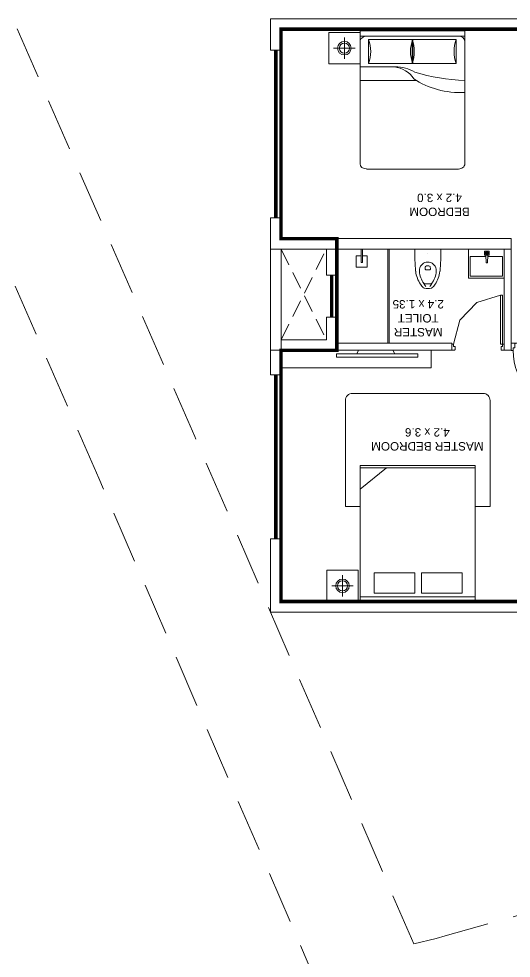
# Model space of a CAD drawing. Header units: inches. Extents: x 27644242 to 29005101, y -955243 to 216979.
# Drawn here: x 28705082 to 28712142, y -202428 to -188968 of the extents above; entities that cross this region are included whole.
import ezdxf

# ---------------------------------------------------------------- set-up
doc = ezdxf.new("R2010")
doc.units = ezdxf.units.IN
doc.header["$MEASUREMENT"] = 0
doc.set_wipeout_variables(frame=1)
for name, pattern in [('01-Xref Col Podium Lvl-1$0$HIDDEN', [0.375, 0.25, -0.125]), ('DASHED2', [0.375, 0.25, -0.125]), ('HIDDEN', [0.375, 0.25, -0.125])]:
    doc.linetypes.add(name, pattern=pattern)
doc.layers.get('Defpoints').update_dxf_attribs({"color": 8})
for name, color, linetype, lineweight in [('AHC-A-DUCT', 14, 'HIDDEN', 5), ('DOOR', 4, 'Continuous', 0), ('DOORS', 1, 'Continuous', 9), ('FURN', 250, 'Continuous', 0), ('RVA Site Boundary', 17, 'Continuous', 15), ('WALL', 7, 'Continuous', 20), ('WINDOW', 162, 'Continuous', 13)]:
    doc.layers.add(name, color=color, linetype=linetype, lineweight=lineweight)
doc.layers.add('text', color=7, linetype='Continuous')
doc.styles.add('AMITS', font='arial.ttf')

# ---------------------------------------------------------------- blocks, each defined once
blk = doc.blocks.new('A$C6E20521E-flat-1-flatten-1')
at = {"layer": 'DOORS', "color": 251}
for p, q in [((-63, 103), (-63, 949)), ((-63, 949), (-27, 949)), ((-27, 103), (-27, 949)), ((-900, 0), (-900, 103)), ((-873, 103), (-900, 103)), ((0, 0), (-900, 0)), ((-873, 67), (-873, 103)), ((-846, 67), (-873, 67)), ((-846, 13), (-846, 67)), ((-27, 103), (-63, 103)), ((-54, 13), (-54, 67)), ((-54, 67), (-27, 67)), ((-27, 103), (0, 103)), ((-27, 67), (-27, 103)), ((0, 0), (0, 103)), ((-859, 0), (-900, 0)), ((-40, 0), (0, 0))]:
    blk.add_line(p, q, dxfattribs=at)
at = {"layer": 'DOORS', "color": 251, "extrusion": (0, 0, -1)}
for centre, major_axis, start_param, end_param in [((-27, 103), (-729, -429), 0.531535, 2.059765), ((-859, 13), (-11.7, -6.7), 3.665191, 5.235988), ((-40, 13), (-11.7, -6.7), 5.235988, 6.806784)]:
    blk.add_ellipse(centre, major_axis=major_axis, ratio=1, start_param=start_param, end_param=end_param, dxfattribs=at)
blk = doc.blocks.new('A$C65A37FE3-flatten-3')
at = {"layer": 'DOOR', "color": 252, "true_color": 0x939598}
for p, q in [((0, -34), (0, 0)), ((0, 0), (86, 0)), ((11, -45), (56, -45)), ((56, -45), (56, -23)), ((56, -23), (86, -23)), ((86, -23), (86, 0)), ((86, -23), (86, -53)), ((86, -23), (791, -23)), ((86, -53), (791, -53)), ((791, -53), (791, -23)), ((0, -716), (0, -750)), ((0, -750), (86, -750)), ((11, -705), (56, -705)), ((56, -705), (56, -728)), ((56, -728), (86, -728)), ((86, -728), (86, -750))]:
    blk.add_line(p, q, dxfattribs=at)
for points in [[(0, -34), (3, -42), (11, -45)], [(86, -728), (430, -638), (687, -392), (791, -53)], [(11, -705), (6, -707), (2, -711), (0, -716)]]:
    blk.add_lwpolyline(points, dxfattribs=at)
blk = doc.blocks.new('A$C3C731254-flat-1')
at = {"layer": 'FURN'}
for p, q in [((-77430, -2820), (-77431, -2802)), ((-77430, -2802), (-77318, -2797)), ((-77430, -2820), (-77318, -2825))]:
    blk.add_line(p, q, dxfattribs=at)
for points in [[(-77233, -3061), (-77648, -3061), (-77648, -2547), (-77233, -2547)], [(-77263, -2843), (-77263, -2778), (-77318, -2778), (-77318, -2843)], [(-77275, -2831), (-77275, -2791), (-77306, -2791), (-77306, -2831)], [(-77287, -2819), (-77287, -2803), (-77293, -2803), (-77293, -2819)]]:
    blk.add_lwpolyline(points, close=True, dxfattribs=at)
blk.add_lwpolyline([(-77339, -2824), (-77339, -3036), (-77623, -3036), (-77623, -2572), (-77339, -2572), (-77339, -2798)], dxfattribs=at)
blk = doc.blocks.new('A$C3D5F2F58')
at = {"color": 0, "linetype": 'ByBlock'}
blk.add_wipeout([(188, 0), (-188, 0), (-185, -125), (-183, -194), (-179, -263), (-176, -302), (-170, -349), (-151, -415), (-144, -433), (-131, -459), (-112, -495), (-106, -504), (-86, -530), (-72, -545), (-64, -553), (-56, -558), (-41, -562), (-23, -564), (3, -565), (30, -563), (47, -561), (56, -558), (74, -543), (101, -511), (135, -451), (158, -392), (171, -340), (179, -260), (185, -136), (187, -46)], dxfattribs=at)
for p, q in [((-188, 0), (188, 0)), ((0, -63), (0, -63)), ((-38, -282), (-36, -255)), ((36, -255), (38, -282)), ((-24, -298), (24, -298)), ((-43, -497), (43, -497))]:
    blk.add_line(p, q, dxfattribs=at)
at = {"color": 0, "linetype": 'ByBlock', "extrusion": (0, 0, -1)}
for centre, major_axis, ratio, start_param, end_param in [((3903, 5), (4088, 164), 0.940247, 3.100232, 3.182953), ((-3903, 5), (-4088, 164), 0.940247, 3.100232, 3.182953), ((0, -305), (84.4, 84.4), 1, 4.07333, 6.922251), ((-27, -256), (6.03, 6.03), 1, 4.01894, 4.852375), ((0, -292), (-38.2, 38.2), 1, 0.139988, 1.430816), ((27, -256), (6.03, 6.03), 1, -0.139979, 0.693472), ((276, -258), (321, 321), 1, 3.353441, 3.79389), ((87, -319), (147, 147), 1, 3.705861, 4.079165), ((326, -246), (-323, 323), 1, 4.816657, 5.23508), ((-24, -284), (10, 10), 1, 2.356198, 4.018929), ((24, -284), (-10, 10), 1, 2.264265, 3.926995), ((-326, -246), (-323, 323), 1, 2.618909, 3.037332), ((-276, -258), (-321, 321), 1, 2.489302, 2.929752), ((-87, -319), (-147, 147), 1, 2.204028, 2.577331), ((119, -350), (193, 193), 1, 3.092098, 3.328462), ((-43, -474), (16.1, 16.1), 1, 2.356198, 3.387836), ((43, -474), (16.1, 16.1), 1, 1.324559, 2.356198), ((-119, -350), (193, 193), 1, 1.383935, 1.620298), ((-41, -527), (24.1, 24.1), 1, 2.528301, 3.092099), ((0, -292), (-193, 193), 1, 3.75489, 4.099099), ((41, -527), (24.1, 24.1), 1, 1.620298, 2.184095)]:
    blk.add_ellipse(centre, major_axis=major_axis, ratio=ratio, start_param=start_param, end_param=end_param, dxfattribs=at)
blk = doc.blocks.new('A$C3E645E75')
at = {"extrusion": (0, 0, -1), "zscale": -0.9999999999999998, "rotation": 179.9999999999989}
blk.add_blockref('A$C3D5F2F58', (0, 0), dxfattribs=at)
blk = doc.blocks.new('A$C3A956F37-flat-1')
at = {"layer": 'FURN'}
blk.add_line((-168, 90), (0, 90), dxfattribs=at)
for points in [[(-97, 67), (-97, 0), (-259, 0), (-259, 161), (-97, 161), (-97, 90)], [(0, 67), (-191, 67), (-191, 90), (-168, 90)]]:
    blk.add_lwpolyline(points, dxfattribs=at)
blk = doc.blocks.new('A$C700F438C')
at = {"layer": 'FURN', "color": 8, "extrusion": (-6.65399e-08, 5.27913e-08, 1)}
for p, q in [((0.073, 1.5, 0), (1.83, 1.5, 0)), ((1.98, 1.5, 0), (1.53, 1.5, 0)), ((1.98, 1.5, 0), (1.53, 1.5, 0)), ((1.98, 1.5, 0), (1.53, 1.5, 0)), ((1.904, 1.5, 0), (1.904, 0, 0)), ((0, 0.091, 0), (0, 1.409, 0)), ((1.855, 1.378, 0), (1.512, 1.378, 0)), ((1.512, 1.378, 0), (1.512, 0.747, 0)), ((1.855, 0.747, 0), (1.855, 1.378, 0)), ((1.267, 0.799, 0), (1.267, 0, 0)), ((1.512, 0.122, 0), (1.512, 0.754, 0)), ((1.512, 0.754, 0), (1.855, 0.754, 0)), ((1.512, 0.747, 0), (1.855, 0.747, 0)), ((1.855, 0.754, 0), (1.855, 0.122, 0)), ((1.463, 0.503, 0), (1.463, 0, 0)), ((1.83, 0, 0), (0.074, 0, 0)), ((1.855, 0.122, 0), (1.512, 0.122, 0)), ((1.904, 0, 0), (1.98, 0, 0))]:
    blk.add_line(p, q, dxfattribs=at)
at = {"layer": 'FURN', "linetype": 'Continuous', "lineweight": 0, "extrusion": (-6.65399e-08, 5.27913e-08, 1)}
blk.add_line((1.83, 0, 0), (1.917, 0, 0), dxfattribs=at)
at = {"layer": 'FURN', "color": 8, "extrusion": (6.65399e-08, -5.27913e-08, -1)}
for centre, major_axis, ratio, start_param, end_param in [((0.073, 1.409, 0), (0, -0.0914, 0), 0.803207, 1.570796, 3.141593), ((1.959, 1.454, 0), (0, -1.077, 0), 0.803207, 0.880587, 1.613256), ((3.067, 1.603, 0), (0, -2.243, 0), 0.803207, 1.197175, 1.525138), ((1.83, 1.409, 0), (0, -0.0914, 0), 0.803207, 3.141593, 4.712389), ((1.683, 2.11, 0), (0, -0.762, 0), 0.803207, -0.283794, 0.283794), ((0.669, 0.085, 0), (-0.705, -0.615, 0), 0.604617, 2.952061, 3.536756), ((-0.032, 0.19, 0), (-1.467, -0.494, 0), 0.581007, 3.019706, 3.343381), ((1.684, 0.015, 0), (0, -0.762, 0), 0.803207, 2.857799, 3.425387), ((0.074, 0.091, 0), (0, -0.0914, 0), 0.803207, 0, 1.570796), ((1.83, 0.092, 0), (0, -0.0914, 0), 0.803207, -1.570796, 0)]:
    blk.add_ellipse(centre, major_axis=major_axis, ratio=ratio, start_param=start_param, end_param=end_param, dxfattribs=at)
at = {"layer": 'FURN', "color": 8, "extrusion": (-6.65399e-08, 5.27913e-08, 1)}
for centre, start_param, end_param in [((1.683, 1.485, 0), -0.283794, 0.283794), ((1.684, -0.61, 0), 2.857799, 3.425387)]:
    blk.add_ellipse(centre, major_axis=(0, -0.762, 0), ratio=0.803207, start_param=start_param, end_param=end_param, dxfattribs=at)
blk = doc.blocks.new('BEDROOM')
at = {"layer": 'FURN', "linetype": 'Continuous', "extrusion": (-5.00305e-08, -8.66553e-08, 1)}
for p, q in [((1066, 501, 0), (1066, 193, 0)), ((912, 347, 0), (1220, 347, 0))]:
    blk.add_line(p, q, dxfattribs=at)
at = {"layer": 'FURN', "ltscale": 500}
blk.add_line((1315, 122, 0), (1315, -1378, 0), dxfattribs=at)
at = {"layer": 'FURN', "ltscale": 0.05, "extrusion": (-5.00305e-08, -8.66553e-08, 1), "elevation": 0}
blk.add_lwpolyline([(1291, 122), (841, 122), (841, 572), (1291, 572)], close=True, dxfattribs=at)
at = {"layer": 'FURN', "linetype": 'Continuous', "extrusion": (-5.00305e-08, -8.66553e-08, 1)}
for radius in [97, 72.8]:
    blk.add_circle((1066, 347, 0), radius, dxfattribs=at)
at = {"layer": 'FURN', "extrusion": (-3.01072e-07, 1.30707e-07, 1), "xscale": -1000.000000000015, "yscale": 1000.000000000015, "zscale": 1000.000000000007, "rotation": 180.0236273616612}
blk.add_blockref('A$C700F438C', (-665, 121, 0), dxfattribs=at)
blk = doc.blocks.new('TVVVV')
at = {"layer": 'FURN', "ltscale": 1000, "elevation": 0}
blk.add_lwpolyline([(-130, 740), (-82, 740), (-82, -429), (-130, -429)], close=True, dxfattribs=at)
for points in [[(-130, 447), (-179, 422)], [(-130, -96), (-179, -71)]]:
    blk.add_lwpolyline(points, dxfattribs=at)
blk = doc.blocks.new('edddew234')
at = {"layer": 'FURN', "linetype": 'Continuous', "extrusion": (5.00305e-08, 8.66553e-08, 1)}
for p, q in [((1391, 2058, 0), (1391, 1750, 0)), ((1545, 1904, 0), (1237, 1904, 0))]:
    blk.add_line(p, q, dxfattribs=at)
at = {"layer": 'FURN', "ltscale": 0.05, "extrusion": (5.00305e-08, 8.66553e-08, 1)}
for p, q in [((1616, 1650, 0), (-334, 1650, 0)), ((-334, 1650, 0), (-334, 0, 0)), ((6, 1650, 0), (-299, 1271, 0)), ((-299, 1650, 0), (-299, 0, 0)), ((1547, 1650, 0), (1547, 0, 0)), ((1616, 1650, 0), (1616, 0, 0)), ((1616, 0, 0), (-334, 0, 0))]:
    blk.add_line(p, q, dxfattribs=at)
blk.add_lwpolyline([(1166, 1679), (1616, 1679), (1616, 2129), (1166, 2129)], close=True, dxfattribs=at)
at = {"layer": 'FURN', "linetype": 'Continuous', "extrusion": (5.00305e-08, 8.66553e-08, 1)}
for points in [[(1494, 1449), (1203, 1449), (1203, 869), (1494, 869)], [(1494, 190), (1203, 190), (1203, 769), (1494, 769)]]:
    blk.add_lwpolyline(points, close=True, dxfattribs=at)
for radius in [97, 72.8]:
    blk.add_circle((1391, 1904), radius, dxfattribs=at)
blk = doc.blocks.new('HDHDHDHDHDHDH')
at = {"layer": 'AHC-A-DUCT', "linetype": 'DASHED2', "ltscale": 1000}
for p, q in [((27617880, -54664), (27617230, -53364)), ((27617880, -53364), (27617230, -54664))]:
    blk.add_line(p, q, dxfattribs=at)
at = {"layer": 'Defpoints', "ltscale": 500}
blk.add_lwpolyline([(27606280, -57814, 50, 50, 0), (27610280, -57814, 50, 50, 0), (27610280, -55564, 50, 50, 0), (27610430, -55564, 50, 50, 0), (27610430, -55664, 50, 50, 0), (27612230, -55664, 50, 50, 0), (27612230, -56414, 50, 50, 0), (27613680, -56414, 50, 50, 0), (27613680, -57814, 50, 50, 0), (27617880, -57814, 50, 50, 0), (27617880, -54814, 50, 50, 0), (27617080, -54814, 50, 50, 0), (27617080, -53214, 50, 50, 0), (27617880, -53214, 50, 50, 0), (27617880, -49614, 50, 50, 0), (27613580, -49614, 50, 50, 0), (27613580, -49614, 50, 50, 0), (27609880, -49614, 50, 50, 0), (27609880, -49614, 50, 50, 0), (27606280, -49614, 50, 50, 0), (27606280, -57814, 50, 50, 0)], format="xyseb", dxfattribs=at)
at = {"layer": 'FURN', "ltscale": 500}
for p, q in [((27616330, -53314), (27616330, -54664)), ((27616350, -53314), (27616350, -54664))]:
    blk.add_line(p, q, dxfattribs=at)
at = {"layer": 'FURN', "ltscale": 1000, "elevation": 0}
blk.add_lwpolyline([(27616745, -50974), (27616957, -50974), (27616957, -52496, -0.414214), (27616857, -52596), (27614983, -52596, -0.414214), (27614883, -52496), (27614883, -50974), (27615095, -50974)], format="xyb", dxfattribs=at)
at = {"layer": 'FURN', "ltscale": 500}
blk.add_lwpolyline([(27617880, -53214), (27617880, -52964), (27615730, -52964), (27615730, -53214)], close=True, dxfattribs=at)
at = {"layer": 'WALL'}
blk.add_line((27617880, -49614, 0), (27613580, -49613, 0), dxfattribs=at)
at = {"layer": 'WALL', "ltscale": 500}
for p, q in [((27618030, -52864), (27617880, -52864)), ((27617880, -52864), (27617880, -53214)), ((27618030, -53214), (27618030, -52864)), ((27614580, -53214), (27614580, -53314)), ((27614580, -54814), (27614580, -53214)), ((27614580, -53214), (27614680, -53214)), ((27614680, -54664), (27614680, -53214)), ((27617880, -53214), (27617080, -53214)), ((27617080, -53214), (27617080, -53689)), ((27617230, -53689), (27617230, -53364)), ((27617230, -53364), (27617880, -53364)), ((27617080, -53689), (27617230, -53689)), ((27617080, -54664), (27617080, -54289)), ((27617080, -54289), (27617230, -54289)), ((27617230, -54664), (27617230, -54289)), ((27617880, -54814), (27614580, -54814)), ((27618030, -55114), (27617880, -55114)), ((27617880, -57514), (27618030, -57514)), ((27613530, -57814), (27617880, -57814)), ((27613530, -57964), (27618030, -57964))]:
    blk.add_line(p, q, dxfattribs=at)
at = {"layer": 'WALL', "transparency": 33554687}
for p, q in [((27618030, -54664), (27618030, -55114)), ((27617880, -54814), (27617880, -55114)), ((27617880, -57514), (27617880, -57814)), ((27618030, -57514), (27618030, -57964))]:
    blk.add_line(p, q, dxfattribs=at)
at = {"layer": 'WALL', "ltscale": 500}
for points in [[(27617880, -49614), (27617880, -50514), (27618030, -50514), (27618030, -49464), (27613680, -49464)], [(27617080, -53314), (27615430, -53314), (27615430, -53214), (27617080, -53214)]]:
    blk.add_lwpolyline(points, dxfattribs=at)
blk.add_lwpolyline([(27618030, -54664), (27617880, -54664), (27617880, -53214), (27618030, -53214)], close=True, dxfattribs=at)
at = {"layer": 'WINDOW', "ltscale": 500, "const_width": 50}
for points in [[(27617955, -52864), (27617955, -50514)], [(27617155, -54289), (27617155, -53689)], [(27617955, -57514), (27617955, -55114)]]:
    blk.add_lwpolyline(points, dxfattribs=at)
at = {"rotation": 269.9999999999912}
for name, p in [('A$C3C731254-flat-1', (27617741, -131897)), ('A$C3A956F37-flat-1', (27616643, -54664))]:
    blk.add_blockref(name, p, dxfattribs=at)
at = {"layer": 'DOOR', "ltscale": 500, "xscale": -1}
blk.add_blockref('A$C6E20521E-flat-1-flatten-1', (27613680, -53315), dxfattribs=at)
at = {"layer": 'FURN', "ltscale": 500, "xscale": -1, "rotation": 269.9999999999999}
blk.add_blockref('edddew234', (27615095, -51230, 0), dxfattribs=at)
at = {"layer": 'FURN', "ltscale": 1000, "xscale": -1, "rotation": 270}
blk.add_blockref('TVVVV', (27616347, -53035, 0), dxfattribs=at)
at = {"layer": 'FURN', "ltscale": 500, "rotation": 270}
blk.add_blockref('BEDROOM', (27616625, -56476, 0), dxfattribs=at)
at = {"layer": 'WALL', "ltscale": 500, "xscale": -1, "rotation": 89.99999999999898}
blk.add_blockref('A$C65A37FE3-flatten-3', (27614680, -53214), dxfattribs=at)
at = {"layer": 'text', "ltscale": 100, "char_height": 120, "width": 1715.23, "attachment_point": 3, "style": 'AMITS'}
for s, insert in [('\\pxqc;MASTER BEDROOM\\P4.2 x 3.6', (27616640, -51778)), ('\\pxqc;MASTER \\PTOILET\\P2.4 x 1.35', (27616771, -53413)), ('\\pxqc;BEDROOM\\P4.2 x 3.0', (27616466, -55138))]:
    blk.add_mtext(s, dxfattribs=dict(at, insert=insert))
at = {"layer": 'FURN', "extrusion": (0, 0, -1), "zscale": -1, "rotation": 359.9997802697439}
blk.add_blockref('A$C3E645E75', (-27615776, -54664), dxfattribs=at)
at = {"layer": 'WALL'}
blk.add_line((27614580, -54664), (27618030, -54664), dxfattribs=at)

msp = doc.modelspace()

# ---------------------------------------------------------------- block references
at = {"layer": 'WALL', "ltscale": 500, "rotation": 180}
msp.add_blockref('HDHDHDHDHDHDH', (56326722.4, -246931.7), dxfattribs=at)

# ---------------------------------------------------------------- next in the draw order: linework, layer by layer
at = {"layer": 'RVA Site Boundary', "linetype": '01-Xref Col Podium Lvl-1$0$HIDDEN', "ltscale": 3000}
for points in [[(28749256.9, -196598.6), (28741955.5, -197015.5), (28733624.9, -197773.8), (28733013.3, -197903.6), (28732304, -198071.7), (28713285.1, -203075.3), (28711605.9, -203552.1), (28711440.2, -203598.8), (28710425.7, -203834.8), (28709966.3, -203940.6), (28709865.1, -203969), (28706230.5, -195551.2), (28698771.7, -178436.9), (28697412.5, -175364.4), (28698061.3, -175355.9), (28714626.9, -175191.7), (28721180.9, -175250.7), (28728668.1, -175228.7), (28742981.5, -175233.9), (28767232.3, -175252.9)], [(28749146.1, -195102.5), (28741844.7, -195519.4), (28733400.5, -196288), (28732684.5, -196440), (28731940.1, -196616.4), (28712889.4, -201628.4), (28711197.7, -202108.7), (28711066.7, -202145.6), (28710744.1, -202220.7), (28707606.6, -194954.2), (28700145.1, -177833.8), (28699705.3, -176839.7), (28714627.6, -176691.8), (28721176.3, -176750.8), (28728670, -176728.7), (28742980.7, -176733.9), (28767228.6, -176752.9)]]:
    msp.add_lwpolyline(points, dxfattribs=at)

doc.saveas('drawing.dxf')
